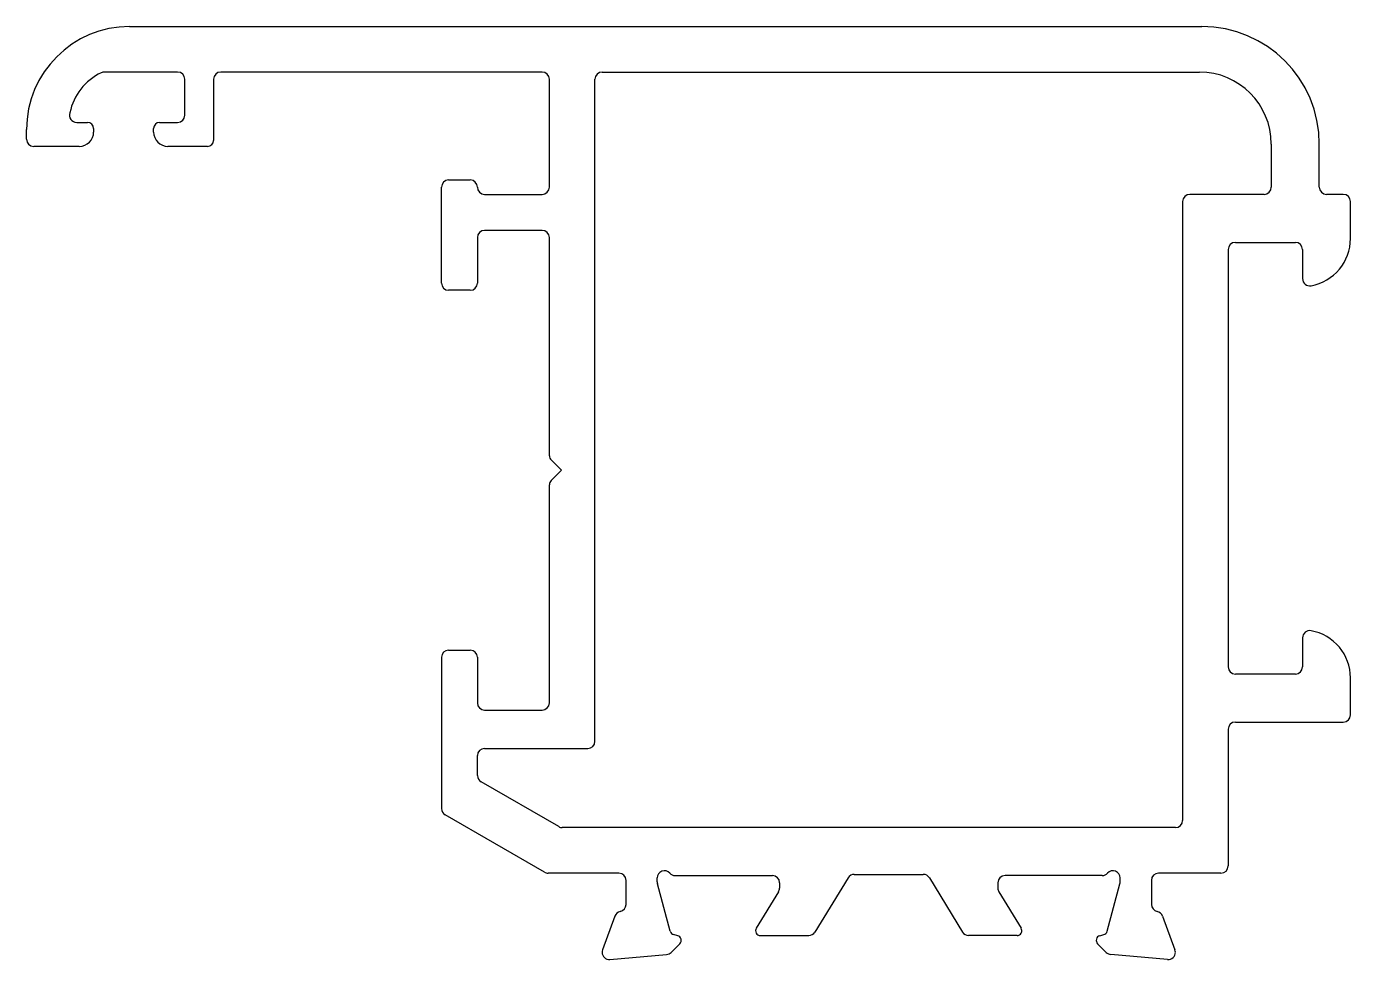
# Model space of a CAD drawing. Extents: x 550.1 to 605.3, y 713.2 to 752.1.
import ezdxf

# ---------------------------------------------------------------- set-up
doc = ezdxf.new("R2010")
doc.units = 0
doc.layers.get('0').update_dxf_attribs({"linetype": 'CONTINUOUS'})

msp = doc.modelspace()

# ---------------------------------------------------------------- linework, layer by layer
for p, q in [((554.446, 752.072), (599.144, 752.072)), ((556.446, 750.172), (553.399, 750.172)), ((571.646, 750.172), (558.246, 750.172)), ((574.146, 750.172), (599.044, 750.172)), ((556.746, 748.372), (556.746, 749.872)), ((557.946, 749.872), (557.946, 747.322)), ((571.946, 745.372), (571.946, 749.872)), ((573.846, 722.272), (573.846, 749.872)), ((552.24, 748.072), (552.696, 748.072)), ((555.696, 748.072), (556.446, 748.072)), ((550.146, 747.372), (550.146, 747.772)), ((552.946, 747.822), (552.946, 747.672)), ((555.446, 747.672), (555.446, 747.822)), ((552.346, 747.072), (550.446, 747.072)), ((557.696, 747.072), (556.046, 747.072)), ((602.044, 747.172), (602.044, 745.372)), ((604.044, 745.372), (604.044, 747.172)), ((567.446, 741.372), (567.446, 745.372)), ((567.746, 745.672), (568.646, 745.672)), ((569.246, 745.072), (571.646, 745.072)), ((598.346, 744.772), (598.346, 718.972)), ((601.744, 745.072), (598.646, 745.072)), ((605.046, 745.072), (604.344, 745.072)), ((605.346, 743.232), (605.346, 744.772)), ((571.646, 743.572), (569.246, 743.572)), ((568.946, 743.272), (568.946, 741.372)), ((571.946, 734.176), (571.946, 743.272)), ((600.546, 743.072), (603.046, 743.072)), ((600.246, 742.772), (600.246, 725.372)), ((603.346, 742.772), (603.346, 741.559)), ((568.646, 741.072), (567.746, 741.072)), ((572.446, 733.572), (572.019, 733.999)), ((572.019, 733.146), (572.446, 733.572)), ((571.946, 723.872), (571.946, 732.969)), ((603.346, 726.586), (603.346, 725.372)), ((567.746, 726.072), (568.646, 726.072)), ((567.446, 725.772), (567.446, 719.465)), ((568.946, 725.772), (568.946, 723.872)), ((603.046, 725.072), (600.546, 725.072)), ((605.346, 723.372), (605.346, 724.912)), ((569.246, 723.572), (571.646, 723.572)), ((600.246, 722.772), (600.246, 717.072)), ((600.546, 723.072), (605.046, 723.072)), ((568.946, 720.843), (568.946, 721.672)), ((569.246, 721.972), (573.546, 721.972)), ((572.335, 718.713), (569.096, 720.583)), ((571.74, 716.813), (567.596, 719.205)), ((598.046, 718.672), (572.485, 718.672)), ((574.843, 716.772), (571.89, 716.772)), ((576.443, 716.412), (576.443, 716.572)), ((577.19, 716.672), (581.243, 716.672)), ((584.398, 716.579), (583.017, 714.316)), ((584.655, 716.722), (587.531, 716.722)), ((587.788, 716.579), (589.169, 714.316)), ((594.996, 716.672), (590.943, 716.672)), ((595.743, 716.412), (595.743, 716.572)), ((599.946, 716.772), (597.343, 716.772)), ((575.143, 715.472), (575.143, 716.472)), ((576.984, 714.352), (576.453, 716.334)), ((581.499, 715.995), (580.572, 714.477)), ((581.543, 716.372), (581.543, 716.152)), ((590.643, 716.372), (590.643, 716.152)), ((590.687, 715.995), (591.614, 714.477)), ((595.202, 714.352), (595.733, 716.334)), ((597.043, 716.472), (597.043, 715.472)), ((574.675, 714.986), (574.16, 713.573)), ((597.511, 714.986), (598.026, 713.573)), ((577.021, 713.467), (577.384, 713.831)), ((577.295, 714.166), (577.126, 714.211)), ((580.743, 714.172), (582.761, 714.172)), ((591.443, 714.172), (589.425, 714.172)), ((595.165, 713.467), (594.802, 713.831)), ((594.891, 714.166), (595.06, 714.211)), ((574.469, 713.174), (576.835, 713.381)), ((597.717, 713.174), (595.351, 713.381))]:
    msp.add_line(p, q)
for centre, radius, start, end in [((554.446, 747.772), 4.3, 90, 180), ((599.144, 747.172), 4.9, 0, 90), ((553.399, 749.872), 0.3, 90, 116.5084), ((556.446, 749.872), 0.3, 360, 90), ((558.246, 749.872), 0.3, 90, 180), ((571.646, 749.872), 0.3, 360, 90), ((574.146, 749.872), 0.3, 90, 180), ((599.044, 747.172), 3, 0, 90), ((554.262, 748.013), 2.35, 115.1137, 168.669), ((552.24, 748.372), 0.3, 160.0681, 270), ((552.696, 747.822), 0.25, 0, 90), ((555.696, 747.822), 0.25, 90, 180), ((556.446, 748.372), 0.3, 270, 360), ((552.346, 747.672), 0.6, 270, 0), ((556.046, 747.672), 0.6, 180, 270), ((550.446, 747.372), 0.3, 180, 270), ((557.696, 747.322), 0.25, 270, 360), ((567.746, 745.372), 0.3, 90, 180), ((568.646, 745.372), 0.3, 0, 90), ((569.246, 745.372), 0.3, 180, 270), ((571.646, 745.372), 0.3, 270, 360), ((601.744, 745.372), 0.3, 270, 0), ((604.344, 745.372), 0.3, 180, 270), ((598.646, 744.772), 0.3, 90, 180), ((605.046, 744.772), 0.3, 0, 90), ((569.246, 743.272), 0.3, 90, 180), ((571.646, 743.272), 0.3, 360, 90), ((600.546, 742.772), 0.3, 90, 180), ((603.046, 742.772), 0.3, 0, 90), ((603.346, 743.232), 2, 280.1642, 0), ((567.746, 741.372), 0.3, 180, 270), ((568.646, 741.372), 0.3, 270, 0), ((603.646, 741.559), 0.3, 180, 280.1642), ((572.196, 734.176), 0.25, 180, 225), ((572.196, 732.969), 0.25, 135, 180), ((603.646, 726.586), 0.3, 79.8358, 180), ((603.346, 724.912), 2, 0, 79.8358), ((567.746, 725.772), 0.3, 90, 180), ((568.646, 725.772), 0.3, 0, 90), ((600.546, 725.372), 0.3, 180, 270), ((603.046, 725.372), 0.3, 270, 0), ((569.246, 723.872), 0.3, 180, 270), ((571.646, 723.872), 0.3, 270, 0), ((605.046, 723.372), 0.3, 270, 0), ((600.546, 722.772), 0.3, 90, 180), ((573.546, 722.272), 0.3, 270, 0), ((569.246, 721.672), 0.3, 90, 180), ((569.246, 720.843), 0.3, 180, 240), ((567.746, 719.465), 0.3, 180, 240), ((572.485, 718.972), 0.3, 240, 270), ((598.046, 718.972), 0.3, 270, 0), ((599.946, 717.072), 0.3, 270, 0), ((571.89, 717.072), 0.3, 240, 270), ((574.843, 716.472), 0.3, 0, 90), ((576.743, 716.572), 0.3, 41.8103, 180), ((577.19, 716.972), 0.3, 221.8103, 270), ((581.243, 716.372), 0.3, 360, 90), ((584.655, 716.422), 0.3, 90, 148.6), ((587.531, 716.422), 0.3, 31.4, 90), ((590.943, 716.372), 0.3, 90, 180), ((594.996, 716.972), 0.3, 270, 318.1897), ((595.443, 716.572), 0.3, 0, 138.1897), ((597.343, 716.472), 0.3, 90, 180), ((576.743, 716.412), 0.3, 180, 195), ((581.243, 716.152), 0.3, 328.6045, 360), ((590.943, 716.152), 0.3, 180, 211.3955), ((595.443, 716.412), 0.3, 345, 360), ((574.843, 715.472), 0.3, 280.9043, 0), ((597.343, 715.472), 0.3, 180, 259.0957), ((574.957, 714.883), 0.3, 100.9043, 160), ((597.23, 714.883), 0.3, 20, 79.0957), ((577.177, 714.404), 0.2, 195, 255), ((580.743, 714.372), 0.2, 148.6045, 270), ((582.761, 714.472), 0.3, 270, 328.6), ((589.425, 714.472), 0.3, 211.4, 270), ((591.443, 714.372), 0.2, 270, 31.3955), ((595.009, 714.404), 0.2, 285, 345), ((577.243, 713.972), 0.2, 315, 75), ((594.943, 713.972), 0.2, 105, 225), ((574.424, 713.476), 0.281, 159.7197, 180.664), ((574.443, 713.472), 0.3, 180, 275), ((576.809, 713.679), 0.3, 275, 315), ((595.377, 713.679), 0.3, 225, 265), ((597.743, 713.472), 0.3, 265, 360), ((597.762, 713.476), 0.281, 359.336, 20.2803)]:
    msp.add_arc(centre, radius, start, end)

doc.saveas('drawing.dxf')
